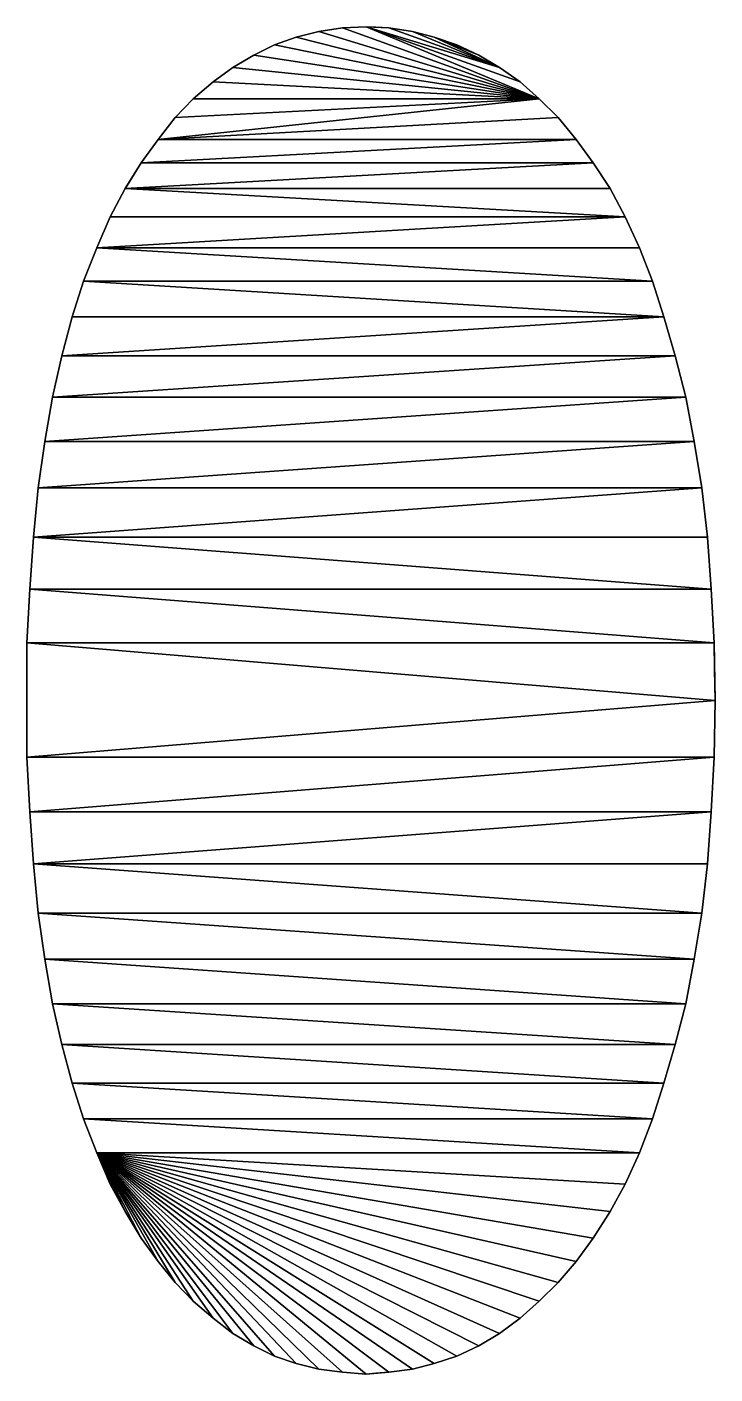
# Model space of a CAD drawing. Header units: inches. Extents: x 62 to 1153, y 3 to 780.
# Drawn here: x 88.738 to 89.466, y 19.737 to 21.163 of the extents above; entities that cross this region are included whole.
import ezdxf

# ---------------------------------------------------------------- set-up
doc = ezdxf.new("R2010")
doc.units = ezdxf.units.IN
doc.header["$MEASUREMENT"] = 0
doc.layers.add('Base', color=3, linetype='Continuous')

msp = doc.modelspace()

# ---------------------------------------------------------------- linework, layer by layer
at = {"layer": 'Base'}
for points in [[(89.047, 21.1585, -43), (89.28, 21.0875, -43), (89.072, 21.1625, -43)], [(89.047, 21.1585, -44), (89.047, 21.1585, -43), (89.072, 21.1625, -43)], [(89.047, 21.1585, -44), (89.072, 21.1625, -43), (89.072, 21.1625, -44)], [(89.097, 21.1635, -43), (89.072, 21.1625, -43), (89.28, 21.0875, -43)], [(89.072, 21.1625, -44), (89.072, 21.1625, -43), (89.097, 21.1635, -43)], [(89.072, 21.1625, -44), (89.097, 21.1635, -43), (89.097, 21.1635, -44)], [(89.28, 21.0875, -43), (89.26, 21.1055, -43), (89.097, 21.1635, -43)], [(89.26, 21.1055, -43), (89.238, 21.1205, -43), (89.097, 21.1635, -43)], [(89.121, 21.1625, -43), (89.097, 21.1635, -43), (89.238, 21.1205, -43)], [(89.107, 21.1631, -44), (89.097, 21.1635, -44), (89.097, 21.1635, -43)], [(89.097, 21.1635, -43), (89.121, 21.1625, -43), (89.107, 21.1631, -44)], [(89.121, 21.1625, -44), (89.107, 21.1631, -44), (89.121, 21.1625, -43)], [(89.121, 21.1625, -43), (89.238, 21.1205, -43), (89.146, 21.1585, -43)], [(89.146, 21.1585, -44), (89.121, 21.1625, -44), (89.121, 21.1625, -43)], [(89.146, 21.1585, -44), (89.121, 21.1625, -43), (89.146, 21.1585, -43)], [(89, 21.1445, -43), (89.28, 21.0875, -43), (89.023, 21.1525, -43)], [(89, 21.1445, -44), (89, 21.1445, -43), (89.023, 21.1525, -43)], [(89, 21.1445, -44), (89.023, 21.1525, -43), (89.023, 21.1525, -44)], [(89.023, 21.1525, -43), (89.28, 21.0875, -43), (89.047, 21.1585, -43)], [(89.023, 21.1525, -44), (89.023, 21.1525, -43), (89.047, 21.1585, -43)], [(89.023, 21.1525, -44), (89.047, 21.1585, -43), (89.047, 21.1585, -44)], [(89.146, 21.1585, -43), (89.238, 21.1205, -43), (89.169, 21.1525, -43)], [(89.169, 21.1525, -44), (89.146, 21.1585, -44), (89.146, 21.1585, -43)], [(89.169, 21.1525, -44), (89.146, 21.1585, -43), (89.169, 21.1525, -43)], [(89.216, 21.1335, -43), (89.169, 21.1525, -43), (89.238, 21.1205, -43)], [(89.193, 21.1445, -43), (89.169, 21.1525, -43), (89.216, 21.1335, -43)], [(89.193, 21.1445, -44), (89.169, 21.1525, -44), (89.169, 21.1525, -43)], [(89.193, 21.1445, -44), (89.169, 21.1525, -43), (89.193, 21.1445, -43)], [(88.956, 21.1205, -43), (89.28, 21.0875, -43), (88.978, 21.1335, -43)], [(88.956, 21.1205, -44), (88.956, 21.1205, -43), (88.978, 21.1335, -43)], [(88.956, 21.1205, -44), (88.978, 21.1335, -43), (88.978, 21.1335, -44)], [(88.978, 21.1335, -43), (89.28, 21.0875, -43), (89, 21.1445, -43)], [(88.978, 21.1335, -44), (88.978, 21.1335, -43), (89, 21.1445, -43)], [(88.978, 21.1335, -44), (89, 21.1445, -43), (89, 21.1445, -44)], [(89.216, 21.1335, -44), (89.193, 21.1445, -44), (89.193, 21.1445, -43)], [(89.216, 21.1335, -44), (89.193, 21.1445, -43), (89.216, 21.1335, -43)], [(89.238, 21.1205, -44), (89.216, 21.1335, -44), (89.216, 21.1335, -43)], [(89.238, 21.1205, -44), (89.216, 21.1335, -43), (89.238, 21.1205, -43)], [(88.935, 21.1055, -43), (89.28, 21.0875, -43), (88.956, 21.1205, -43)], [(88.935, 21.1055, -44), (88.935, 21.1055, -43), (88.956, 21.1205, -43)], [(88.935, 21.1055, -44), (88.956, 21.1205, -43), (88.956, 21.1205, -44)], [(89.26, 21.1055, -44), (89.238, 21.1205, -44), (89.238, 21.1205, -43)], [(89.26, 21.1055, -44), (89.238, 21.1205, -43), (89.26, 21.1055, -43)], [(88.914, 21.0875, -43), (89.28, 21.0875, -43), (88.935, 21.1055, -43)], [(88.914, 21.0875, -44), (88.914, 21.0875, -43), (88.935, 21.1055, -43)], [(88.914, 21.0875, -44), (88.935, 21.1055, -43), (88.935, 21.1055, -44)], [(89.28, 21.0875, -44), (89.26, 21.1055, -44), (89.26, 21.1055, -43)], [(89.28, 21.0875, -44), (89.26, 21.1055, -43), (89.28, 21.0875, -43)], [(88.877, 21.0445, -43), (89.28, 21.0875, -43), (88.895, 21.0675, -43)], [(89.28, 21.0875, -43), (88.877, 21.0445, -43), (89.3, 21.0675, -43)], [(88.895, 21.0675, -43), (89.28, 21.0875, -43), (88.914, 21.0875, -43)], [(88.914, 21.0875, -44), (88.895, 21.0675, -44), (88.895, 21.0675, -43)], [(88.914, 21.0875, -44), (88.895, 21.0675, -43), (88.914, 21.0875, -43)], [(89.3, 21.0675, -44), (89.28, 21.0875, -44), (89.28, 21.0875, -43)], [(89.3, 21.0675, -44), (89.28, 21.0875, -43), (89.3, 21.0675, -43)], [(89.3, 21.0675, -43), (88.877, 21.0445, -43), (89.319, 21.0445, -43)], [(88.895, 21.0675, -44), (88.877, 21.0445, -44), (88.877, 21.0445, -43)], [(88.895, 21.0675, -44), (88.877, 21.0445, -43), (88.895, 21.0675, -43)], [(89.319, 21.0445, -44), (89.3, 21.0675, -44), (89.3, 21.0675, -43)], [(89.319, 21.0445, -44), (89.3, 21.0675, -43), (89.319, 21.0445, -43)], [(88.859, 21.0195, -43), (89.319, 21.0445, -43), (88.877, 21.0445, -43)], [(89.337, 21.0195, -43), (89.319, 21.0445, -43), (88.859, 21.0195, -43)], [(88.877, 21.0445, -44), (88.859, 21.0195, -44), (88.859, 21.0195, -43)], [(88.877, 21.0445, -44), (88.859, 21.0195, -43), (88.877, 21.0445, -43)], [(89.337, 21.0195, -44), (89.319, 21.0445, -44), (89.319, 21.0445, -43)], [(89.337, 21.0195, -44), (89.319, 21.0445, -43), (89.337, 21.0195, -43)], [(89.355, 20.9925, -43), (89.337, 21.0195, -43), (88.842, 20.9925, -43)], [(88.859, 21.0195, -43), (88.842, 20.9925, -43), (89.337, 21.0195, -43)], [(88.8439, 20.9955, -44), (88.842, 20.9925, -43), (88.859, 21.0195, -43)], [(88.859, 21.0195, -44), (88.8439, 20.9955, -44), (88.859, 21.0195, -43)], [(89.353, 20.9955, -44), (89.337, 21.0195, -44), (89.337, 21.0195, -43)], [(89.337, 21.0195, -43), (89.355, 20.9925, -43), (89.353, 20.9955, -44)], [(88.842, 20.9925, -43), (88.826, 20.9625, -43), (89.371, 20.9625, -43)], [(88.842, 20.9925, -44), (88.826, 20.9625, -44), (88.826, 20.9625, -43)], [(88.842, 20.9925, -44), (88.826, 20.9625, -43), (88.842, 20.9925, -43)], [(88.8439, 20.9955, -44), (88.842, 20.9925, -44), (88.842, 20.9925, -43)], [(89.371, 20.9625, -43), (89.355, 20.9925, -43), (88.842, 20.9925, -43)], [(89.355, 20.9925, -44), (89.353, 20.9955, -44), (89.355, 20.9925, -43)], [(89.355, 20.9925, -44), (89.355, 20.9925, -43), (89.371, 20.9625, -43)], [(89.355, 20.9925, -44), (89.371, 20.9625, -43), (89.371, 20.9625, -44)], [(89.386, 20.9295, -43), (89.371, 20.9625, -43), (88.812, 20.9295, -43)], [(88.826, 20.9625, -43), (88.812, 20.9295, -43), (89.371, 20.9625, -43)], [(88.826, 20.9625, -44), (88.812, 20.9295, -44), (88.812, 20.9295, -43)], [(88.826, 20.9625, -44), (88.812, 20.9295, -43), (88.826, 20.9625, -43)], [(89.371, 20.9625, -44), (89.371, 20.9625, -43), (89.386, 20.9295, -43)], [(89.371, 20.9625, -44), (89.386, 20.9295, -43), (89.386, 20.9295, -44)], [(88.812, 20.9295, -43), (88.798, 20.8945, -43), (89.4, 20.8945, -43)], [(88.812, 20.9295, -44), (88.798, 20.8945, -44), (88.798, 20.8945, -43)], [(88.812, 20.9295, -44), (88.798, 20.8945, -43), (88.812, 20.9295, -43)], [(89.4, 20.8945, -43), (89.386, 20.9295, -43), (88.812, 20.9295, -43)], [(89.386, 20.9295, -44), (89.386, 20.9295, -43), (89.4, 20.8945, -43)], [(89.386, 20.9295, -44), (89.4, 20.8945, -43), (89.4, 20.8945, -44)], [(88.798, 20.8945, -43), (88.786, 20.8565, -43), (89.412, 20.8565, -43)], [(88.798, 20.8945, -44), (88.786, 20.8565, -44), (88.786, 20.8565, -43)], [(88.798, 20.8945, -44), (88.786, 20.8565, -43), (88.798, 20.8945, -43)], [(89.412, 20.8565, -43), (89.4, 20.8945, -43), (88.798, 20.8945, -43)], [(89.4, 20.8945, -44), (89.4, 20.8945, -43), (89.412, 20.8565, -43)], [(89.4, 20.8945, -44), (89.412, 20.8565, -43), (89.412, 20.8565, -44)], [(88.786, 20.8565, -43), (88.775, 20.8155, -43), (89.412, 20.8565, -43)], [(89.424, 20.8155, -43), (89.412, 20.8565, -43), (88.775, 20.8155, -43)], [(88.786, 20.8565, -44), (88.775, 20.8155, -44), (88.775, 20.8155, -43)], [(88.786, 20.8565, -44), (88.775, 20.8155, -43), (88.786, 20.8565, -43)], [(89.412, 20.8565, -44), (89.412, 20.8565, -43), (89.424, 20.8155, -43)], [(89.412, 20.8565, -44), (89.424, 20.8155, -43), (89.424, 20.8155, -44)], [(89.435, 20.7715, -43), (89.424, 20.8155, -43), (88.765, 20.7715, -43)], [(88.775, 20.8155, -43), (88.765, 20.7715, -43), (89.424, 20.8155, -43)], [(88.775, 20.8155, -44), (88.765, 20.7715, -44), (88.765, 20.7715, -43)], [(88.775, 20.8155, -44), (88.765, 20.7715, -43), (88.775, 20.8155, -43)], [(89.424, 20.8155, -44), (89.424, 20.8155, -43), (89.435, 20.7715, -43)], [(89.424, 20.8155, -44), (89.435, 20.7715, -43), (89.435, 20.7715, -44)], [(89.444, 20.7245, -43), (89.435, 20.7715, -43), (88.757, 20.7245, -43)], [(88.765, 20.7715, -43), (88.757, 20.7245, -43), (89.435, 20.7715, -43)], [(88.765, 20.7715, -44), (88.757, 20.7245, -44), (88.757, 20.7245, -43)], [(88.765, 20.7715, -44), (88.757, 20.7245, -43), (88.765, 20.7715, -43)], [(89.435, 20.7715, -44), (89.435, 20.7715, -43), (89.444, 20.7245, -43)], [(89.435, 20.7715, -44), (89.444, 20.7245, -43), (89.444, 20.7245, -44)], [(88.757, 20.7245, -43), (88.75, 20.6755, -43), (89.444, 20.7245, -43)], [(89.452, 20.6755, -43), (89.444, 20.7245, -43), (88.75, 20.6755, -43)], [(88.757, 20.7245, -44), (88.75, 20.6755, -44), (88.75, 20.6755, -43)], [(88.757, 20.7245, -44), (88.75, 20.6755, -43), (88.757, 20.7245, -43)], [(89.444, 20.7245, -44), (89.444, 20.7245, -43), (89.452, 20.6755, -43)], [(89.444, 20.7245, -44), (89.452, 20.6755, -43), (89.452, 20.6755, -44)], [(88.75, 20.6755, -43), (88.745, 20.6235, -43), (89.452, 20.6755, -43)], [(89.458, 20.6235, -43), (89.452, 20.6755, -43), (88.745, 20.6235, -43)], [(88.75, 20.6755, -44), (88.745, 20.6235, -44), (88.745, 20.6235, -43)], [(88.75, 20.6755, -44), (88.745, 20.6235, -43), (88.75, 20.6755, -43)], [(89.452, 20.6755, -44), (89.452, 20.6755, -43), (89.458, 20.6235, -43)], [(89.452, 20.6755, -44), (89.458, 20.6235, -43), (89.458, 20.6235, -44)], [(88.745, 20.6235, -43), (88.741, 20.5685, -43), (89.462, 20.5685, -43)], [(88.745, 20.6235, -44), (88.741, 20.5685, -44), (88.741, 20.5685, -43)], [(88.745, 20.6235, -44), (88.741, 20.5685, -43), (88.745, 20.6235, -43)], [(89.462, 20.5685, -43), (89.458, 20.6235, -43), (88.745, 20.6235, -43)], [(89.458, 20.6235, -44), (89.458, 20.6235, -43), (89.462, 20.5685, -43)], [(89.458, 20.6235, -44), (89.462, 20.5685, -43), (89.462, 20.5685, -44)], [(88.738, 20.5115, -43), (89.465, 20.5115, -43), (88.741, 20.5685, -43)], [(88.741, 20.5685, -44), (88.738, 20.5115, -44), (88.738, 20.5115, -43)], [(88.741, 20.5685, -44), (88.738, 20.5115, -43), (88.741, 20.5685, -43)], [(89.465, 20.5115, -43), (89.462, 20.5685, -43), (88.741, 20.5685, -43)], [(89.462, 20.5685, -44), (89.462, 20.5685, -43), (89.465, 20.5115, -43)], [(89.462, 20.5685, -44), (89.465, 20.5115, -43), (89.465, 20.5115, -44)], [(88.738, 20.3905, -43), (89.466, 20.4505, -43), (88.738, 20.5115, -43)], [(89.465, 20.5115, -43), (88.738, 20.5115, -43), (89.466, 20.4505, -43)], [(88.738, 20.3905, -43), (88.738, 20.5115, -43), (88.738, 20.3905, -44)], [(88.738, 20.5115, -44), (88.738, 20.3905, -44), (88.738, 20.5115, -43)], [(89.465, 20.5115, -44), (89.465, 20.5115, -43), (89.4655, 20.4835, -44)], [(89.465, 20.5115, -43), (89.466, 20.4505, -43), (89.4655, 20.4835, -44)], [(89.466, 20.4505, -44), (89.4655, 20.4835, -44), (89.466, 20.4505, -43)], [(89.466, 20.4505, -43), (88.738, 20.3905, -43), (89.465, 20.3905, -43)], [(89.466, 20.4505, -44), (89.466, 20.4505, -43), (89.465, 20.3905, -43)], [(89.466, 20.4505, -44), (89.465, 20.3905, -43), (89.465, 20.3905, -44)], [(88.738, 20.3905, -43), (88.741, 20.3325, -43), (89.465, 20.3905, -43)], [(88.738, 20.3905, -43), (88.738, 20.3905, -44), (88.741, 20.3325, -44)], [(88.738, 20.3905, -43), (88.741, 20.3325, -44), (88.741, 20.3325, -43)], [(89.465, 20.3905, -43), (88.741, 20.3325, -43), (89.462, 20.3325, -43)], [(89.465, 20.3905, -44), (89.465, 20.3905, -43), (89.462, 20.3325, -43)], [(89.465, 20.3905, -44), (89.462, 20.3325, -43), (89.462, 20.3325, -44)], [(88.745, 20.2775, -43), (89.462, 20.3325, -43), (88.741, 20.3325, -43)], [(88.741, 20.3325, -44), (88.745, 20.2775, -44), (88.745, 20.2775, -43)], [(88.741, 20.3325, -44), (88.745, 20.2775, -43), (88.741, 20.3325, -43)], [(89.462, 20.3325, -43), (88.745, 20.2775, -43), (89.458, 20.2775, -43)], [(89.462, 20.3325, -44), (89.462, 20.3325, -43), (89.458, 20.2775, -43)], [(89.462, 20.3325, -44), (89.458, 20.2775, -43), (89.458, 20.2775, -44)], [(88.745, 20.2775, -43), (88.75, 20.2255, -43), (89.452, 20.2255, -43)], [(89.458, 20.2775, -43), (88.745, 20.2775, -43), (89.452, 20.2255, -43)], [(88.745, 20.2775, -44), (88.75, 20.2255, -44), (88.75, 20.2255, -43)], [(88.745, 20.2775, -44), (88.75, 20.2255, -43), (88.745, 20.2775, -43)], [(89.458, 20.2775, -44), (89.458, 20.2775, -43), (89.452, 20.2255, -43)], [(89.458, 20.2775, -44), (89.452, 20.2255, -43), (89.452, 20.2255, -44)], [(88.75, 20.2255, -43), (88.757, 20.1765, -43), (89.444, 20.1765, -43)], [(89.444, 20.1765, -43), (89.452, 20.2255, -43), (88.75, 20.2255, -43)], [(88.75, 20.2255, -44), (88.757, 20.1765, -44), (88.757, 20.1765, -43)], [(88.75, 20.2255, -44), (88.757, 20.1765, -43), (88.75, 20.2255, -43)], [(89.452, 20.2255, -44), (89.452, 20.2255, -43), (89.444, 20.1765, -43)], [(89.452, 20.2255, -44), (89.444, 20.1765, -43), (89.444, 20.1765, -44)], [(88.757, 20.1765, -43), (88.765, 20.1295, -43), (89.435, 20.1295, -43)], [(89.435, 20.1295, -43), (89.444, 20.1765, -43), (88.757, 20.1765, -43)], [(88.757, 20.1765, -44), (88.765, 20.1295, -44), (88.765, 20.1295, -43)], [(88.757, 20.1765, -44), (88.765, 20.1295, -43), (88.757, 20.1765, -43)], [(89.444, 20.1765, -44), (89.444, 20.1765, -43), (89.435, 20.1295, -43)], [(89.444, 20.1765, -44), (89.435, 20.1295, -43), (89.435, 20.1295, -44)], [(89.424, 20.0865, -43), (89.435, 20.1295, -43), (88.765, 20.1295, -43)], [(88.765, 20.1295, -43), (88.775, 20.0865, -43), (89.424, 20.0865, -43)], [(88.765, 20.1295, -44), (88.775, 20.0865, -44), (88.775, 20.0865, -43)], [(88.765, 20.1295, -44), (88.775, 20.0865, -43), (88.765, 20.1295, -43)], [(89.435, 20.1295, -44), (89.435, 20.1295, -43), (89.424, 20.0865, -43)], [(89.435, 20.1295, -44), (89.424, 20.0865, -43), (89.424, 20.0865, -44)], [(88.775, 20.0865, -43), (88.786, 20.0455, -43), (89.412, 20.0455, -43)], [(89.412, 20.0455, -43), (89.424, 20.0865, -43), (88.775, 20.0865, -43)], [(88.775, 20.0865, -44), (88.786, 20.0455, -44), (88.786, 20.0455, -43)], [(88.775, 20.0865, -44), (88.786, 20.0455, -43), (88.775, 20.0865, -43)], [(89.424, 20.0865, -44), (89.424, 20.0865, -43), (89.412, 20.0455, -43)], [(89.424, 20.0865, -44), (89.412, 20.0455, -43), (89.412, 20.0455, -44)], [(88.786, 20.0455, -43), (88.798, 20.0075, -43), (89.4, 20.0075, -43)], [(89.4, 20.0075, -43), (89.412, 20.0455, -43), (88.786, 20.0455, -43)], [(88.786, 20.0455, -44), (88.798, 20.0075, -44), (88.798, 20.0075, -43)], [(88.786, 20.0455, -44), (88.798, 20.0075, -43), (88.786, 20.0455, -43)], [(89.412, 20.0455, -44), (89.412, 20.0455, -43), (89.4, 20.0075, -43)], [(89.412, 20.0455, -44), (89.4, 20.0075, -43), (89.4, 20.0075, -44)], [(88.798, 20.0075, -43), (88.812, 19.9715, -43), (89.386, 19.9715, -43)], [(89.386, 19.9715, -43), (89.4, 20.0075, -43), (88.798, 20.0075, -43)], [(88.798, 20.0075, -44), (88.812, 19.9715, -44), (88.812, 19.9715, -43)], [(88.798, 20.0075, -44), (88.812, 19.9715, -43), (88.798, 20.0075, -43)], [(89.4, 20.0075, -44), (89.4, 20.0075, -43), (89.386, 19.9715, -43)], [(89.4, 20.0075, -44), (89.386, 19.9715, -43), (89.386, 19.9715, -44)], [(89.169, 19.7485, -43), (89.193, 19.7565, -43), (88.812, 19.9715, -43)], [(89.193, 19.7565, -43), (89.216, 19.7675, -43), (88.812, 19.9715, -43)], [(89.216, 19.7675, -43), (89.238, 19.7805, -43), (88.812, 19.9715, -43)], [(89.238, 19.7805, -43), (89.26, 19.7965, -43), (88.812, 19.9715, -43)], [(89.121, 19.7395, -43), (89.146, 19.7425, -43), (88.812, 19.9715, -43)], [(89.097, 19.7375, -43), (89.121, 19.7395, -43), (88.812, 19.9715, -43)], [(88.812, 19.9715, -43), (88.826, 19.9385, -43), (88.842, 19.9095, -43)], [(88.812, 19.9715, -43), (88.842, 19.9095, -43), (88.859, 19.8815, -43)], [(88.812, 19.9715, -43), (88.859, 19.8815, -43), (88.877, 19.8565, -43)], [(88.812, 19.9715, -43), (88.877, 19.8565, -43), (88.895, 19.8345, -43)], [(88.812, 19.9715, -43), (88.895, 19.8345, -43), (88.914, 19.8145, -43)], [(88.812, 19.9715, -43), (88.914, 19.8145, -43), (88.935, 19.7965, -43)], [(88.812, 19.9715, -43), (88.935, 19.7965, -43), (88.956, 19.7805, -43)], [(88.812, 19.9715, -43), (88.956, 19.7805, -43), (88.978, 19.7675, -43)], [(88.812, 19.9715, -43), (88.978, 19.7675, -43), (89, 19.7565, -43)], [(88.812, 19.9715, -43), (89, 19.7565, -43), (89.023, 19.7485, -43)], [(88.812, 19.9715, -43), (89.023, 19.7485, -43), (89.047, 19.7425, -43)], [(88.812, 19.9715, -43), (89.047, 19.7425, -43), (89.072, 19.7395, -43)], [(88.812, 19.9715, -43), (89.072, 19.7395, -43), (89.097, 19.7375, -43)], [(89.146, 19.7425, -43), (89.169, 19.7485, -43), (88.812, 19.9715, -43)], [(89.26, 19.7965, -43), (89.28, 19.8145, -43), (88.812, 19.9715, -43)], [(89.28, 19.8145, -43), (89.3, 19.8345, -43), (88.812, 19.9715, -43)], [(89.3, 19.8345, -43), (89.319, 19.8565, -43), (88.812, 19.9715, -43)], [(89.319, 19.8565, -43), (89.337, 19.8815, -43), (88.812, 19.9715, -43)], [(89.337, 19.8815, -43), (89.355, 19.9095, -43), (88.812, 19.9715, -43)], [(89.355, 19.9095, -43), (89.371, 19.9385, -43), (88.812, 19.9715, -43)], [(89.371, 19.9385, -43), (89.386, 19.9715, -43), (88.812, 19.9715, -43)], [(88.812, 19.9715, -44), (88.826, 19.9385, -44), (88.826, 19.9385, -43)], [(88.812, 19.9715, -44), (88.826, 19.9385, -43), (88.812, 19.9715, -43)], [(89.386, 19.9715, -43), (89.371, 19.9385, -43), (89.371, 19.9385, -44)], [(89.386, 19.9715, -43), (89.371, 19.9385, -44), (89.386, 19.9715, -44)], [(88.826, 19.9385, -44), (88.842, 19.9095, -44), (88.842, 19.9095, -43)], [(88.826, 19.9385, -44), (88.842, 19.9095, -43), (88.826, 19.9385, -43)], [(89.371, 19.9385, -44), (89.371, 19.9385, -43), (89.355, 19.9095, -43)], [(89.371, 19.9385, -44), (89.355, 19.9095, -43), (89.355, 19.9095, -44)], [(88.842, 19.9095, -44), (88.859, 19.8815, -44), (88.859, 19.8815, -43)], [(88.842, 19.9095, -44), (88.859, 19.8815, -43), (88.842, 19.9095, -43)], [(89.355, 19.9095, -44), (89.355, 19.9095, -43), (89.337, 19.8815, -43)], [(89.355, 19.9095, -44), (89.337, 19.8815, -43), (89.337, 19.8815, -44)], [(88.859, 19.8815, -44), (88.877, 19.8565, -44), (88.877, 19.8565, -43)], [(88.859, 19.8815, -44), (88.877, 19.8565, -43), (88.859, 19.8815, -43)], [(89.337, 19.8815, -44), (89.337, 19.8815, -43), (89.319, 19.8565, -43)], [(89.337, 19.8815, -44), (89.319, 19.8565, -43), (89.319, 19.8565, -44)], [(88.877, 19.8565, -44), (88.895, 19.8345, -44), (88.895, 19.8345, -43)], [(88.877, 19.8565, -44), (88.895, 19.8345, -43), (88.877, 19.8565, -43)], [(89.319, 19.8565, -44), (89.319, 19.8565, -43), (89.3, 19.8345, -43)], [(89.319, 19.8565, -44), (89.3, 19.8345, -43), (89.3, 19.8345, -44)], [(88.895, 19.8345, -44), (88.914, 19.8145, -44), (88.914, 19.8145, -43)], [(88.895, 19.8345, -44), (88.914, 19.8145, -43), (88.895, 19.8345, -43)], [(89.28, 19.8145, -44), (89.3, 19.8345, -44), (89.3, 19.8345, -43)], [(89.28, 19.8145, -44), (89.3, 19.8345, -43), (89.28, 19.8145, -43)], [(88.914, 19.8145, -44), (88.935, 19.7965, -44), (88.935, 19.7965, -43)], [(88.914, 19.8145, -44), (88.935, 19.7965, -43), (88.914, 19.8145, -43)], [(89.26, 19.7965, -44), (89.28, 19.8145, -44), (89.28, 19.8145, -43)], [(89.26, 19.7965, -44), (89.28, 19.8145, -43), (89.26, 19.7965, -43)], [(88.935, 19.7965, -44), (88.956, 19.7805, -44), (88.956, 19.7805, -43)], [(88.935, 19.7965, -44), (88.956, 19.7805, -43), (88.935, 19.7965, -43)], [(89.238, 19.7805, -44), (89.26, 19.7965, -44), (89.26, 19.7965, -43)], [(89.238, 19.7805, -44), (89.26, 19.7965, -43), (89.238, 19.7805, -43)], [(88.956, 19.7805, -44), (88.978, 19.7675, -44), (88.978, 19.7675, -43)], [(88.956, 19.7805, -44), (88.978, 19.7675, -43), (88.956, 19.7805, -43)], [(89.216, 19.7675, -44), (89.238, 19.7805, -44), (89.238, 19.7805, -43)], [(89.216, 19.7675, -44), (89.238, 19.7805, -43), (89.216, 19.7675, -43)], [(88.978, 19.7675, -44), (89, 19.7565, -44), (89, 19.7565, -43)], [(88.978, 19.7675, -44), (89, 19.7565, -43), (88.978, 19.7675, -43)], [(89.193, 19.7565, -44), (89.216, 19.7675, -44), (89.216, 19.7675, -43)], [(89.193, 19.7565, -44), (89.216, 19.7675, -43), (89.193, 19.7565, -43)], [(89, 19.7565, -44), (89.023, 19.7485, -44), (89.023, 19.7485, -43)], [(89, 19.7565, -44), (89.023, 19.7485, -43), (89, 19.7565, -43)], [(89.169, 19.7485, -44), (89.193, 19.7565, -44), (89.193, 19.7565, -43)], [(89.169, 19.7485, -44), (89.193, 19.7565, -43), (89.169, 19.7485, -43)], [(89.023, 19.7485, -44), (89.047, 19.7425, -44), (89.047, 19.7425, -43)], [(89.023, 19.7485, -44), (89.047, 19.7425, -43), (89.023, 19.7485, -43)], [(89.047, 19.7425, -44), (89.072, 19.7395, -44), (89.072, 19.7395, -43)], [(89.047, 19.7425, -44), (89.072, 19.7395, -43), (89.047, 19.7425, -43)], [(89.072, 19.7395, -44), (89.097, 19.7375, -44), (89.097, 19.7375, -43)], [(89.072, 19.7395, -44), (89.097, 19.7375, -43), (89.072, 19.7395, -43)], [(89.107, 19.7383, -44), (89.121, 19.7395, -43), (89.097, 19.7375, -43)], [(89.097, 19.7375, -44), (89.107, 19.7383, -44), (89.097, 19.7375, -43)], [(89.107, 19.7383, -44), (89.121, 19.7395, -44), (89.121, 19.7395, -43)], [(89.121, 19.7395, -44), (89.146, 19.7425, -44), (89.146, 19.7425, -43)], [(89.121, 19.7395, -44), (89.146, 19.7425, -43), (89.121, 19.7395, -43)], [(89.146, 19.7425, -44), (89.169, 19.7485, -44), (89.169, 19.7485, -43)], [(89.146, 19.7425, -44), (89.169, 19.7485, -43), (89.146, 19.7425, -43)]]:
    msp.add_3dface(points, dxfattribs=at)

doc.saveas('drawing.dxf')
